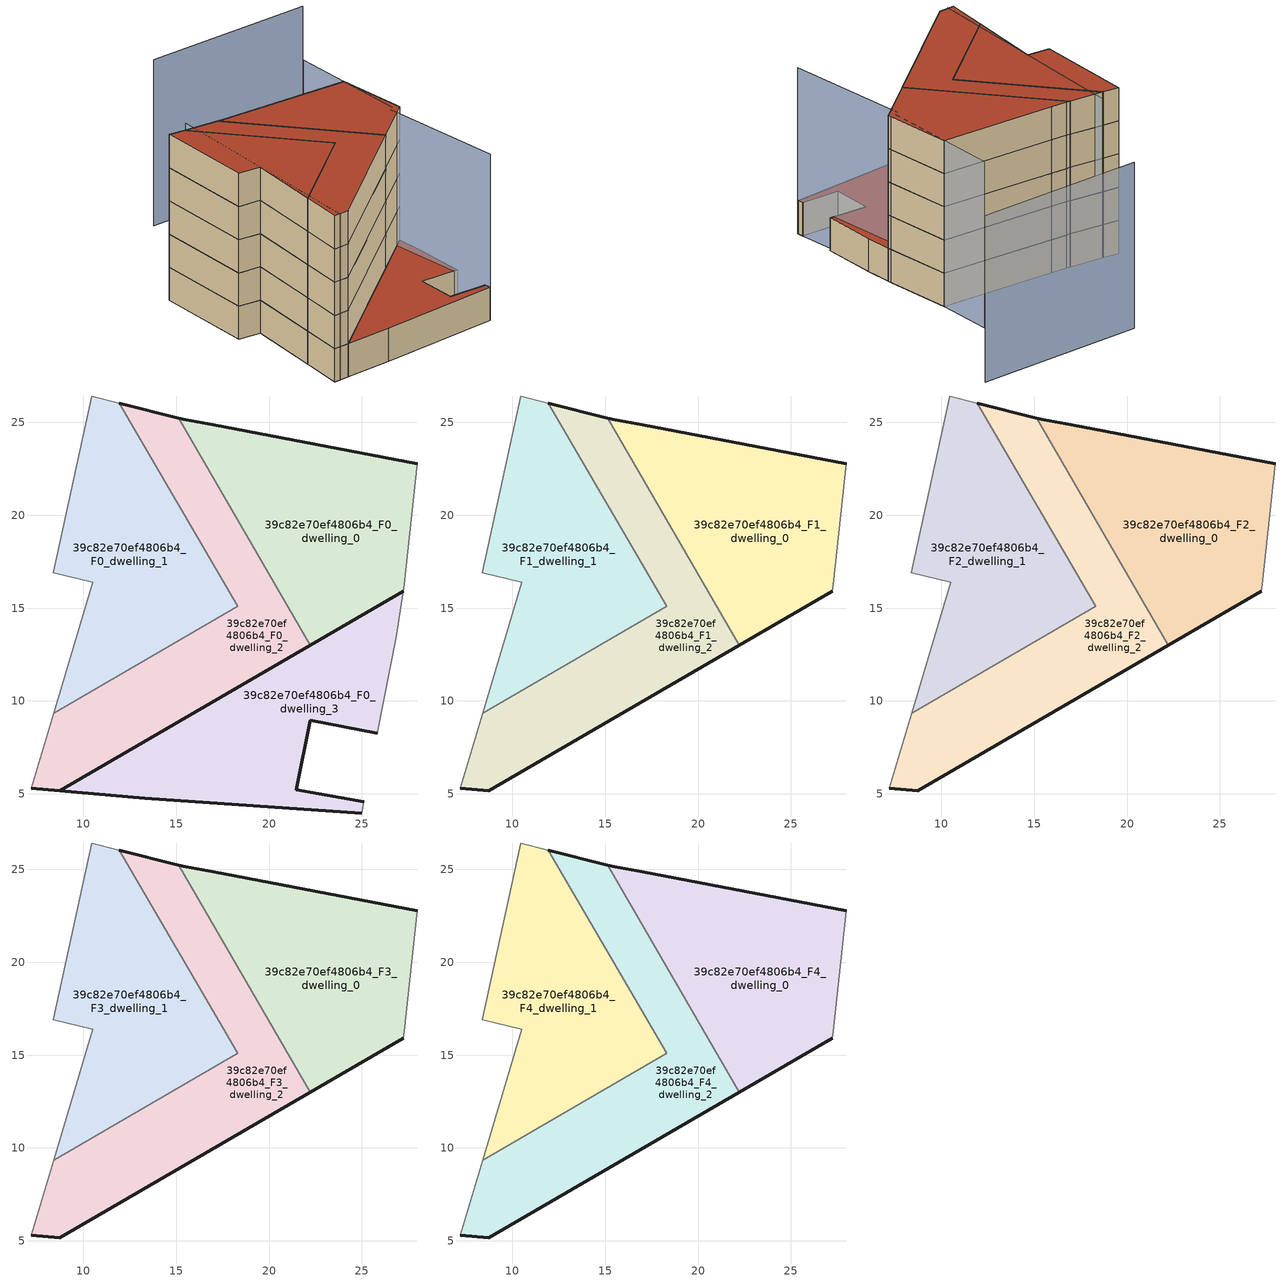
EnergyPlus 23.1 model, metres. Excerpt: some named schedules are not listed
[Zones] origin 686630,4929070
39c82e70ef4806b4_F0_dwelling_0
 floor ground (EU_floor_Construction): 27.22,15.91 27.28,16.29 27.97,22.76 17.01,24.86 15.51,25.14 15.13,25.24 22.23,13.01 z0
 wall outside (EU_wall_Construction): 15.13,25.24 15.51,25.14 17.01,24.86 27.97,22.76 / 27.22,15.91 22.23,13.01 z0:3
 wall adiabatic (EU_wall_Construction): 27.97,22.76 27.28,16.29 27.22,15.91 z0:3
 wall to 39c82e70ef4806b4_F0_dwelling_2 (EU_wall_Construction): 22.23,13.01 15.13,25.24 z0:3
39c82e70ef4806b4_F0_dwelling_1
 floor ground (EU_floor_Construction): 18.3,15.09 11.94,26.04 10.44,26.42 8.36,16.9 10.49,16.4 8.4,9.34 z0
 wall adiabatic (EU_wall_Construction): 8.4,9.34 10.49,16.4 8.36,16.9 10.44,26.42 11.94,26.04 z0:3
 wall to 39c82e70ef4806b4_F0_dwelling_2 (EU_wall_Construction): 11.94,26.04 18.3,15.09 8.4,9.34 z0:3
39c82e70ef4806b4_F0_dwelling_2
 floor ground (EU_floor_Construction): 22.23,13.01 15.13,25.24 11.94,26.04 18.3,15.09 8.4,9.34 7.19,5.3 8.72,5.17 z0
 wall outside (EU_wall_Construction): 11.94,26.04 15.13,25.24 / 22.23,13.01 8.72,5.17 7.19,5.3 z0:3
 wall adiabatic (EU_wall_Construction): 7.19,5.3 8.4,9.34 z0:3
39c82e70ef4806b4_F0_dwelling_3
 floor ground (EU_floor_Construction): 25.1,4.57 21.46,5.2 22.21,8.96 25.82,8.25 26.85,13.44 27.22,15.91 8.72,5.17 13.3,4.75 24.98,3.96 z0
 wall outside (EU_wall_Construction): 24.98,3.96 13.3,4.75 8.72,5.17 27.22,15.91 / 25.82,8.25 22.21,8.96 21.46,5.2 25.1,4.57 z0:3
 wall adiabatic (EU_wall_Construction): 25.1,4.57 24.98,3.96 / 27.22,15.91 26.85,13.44 25.82,8.25 z0:3
 roof outside (EU_roof_Construction): 27.22,15.91 26.85,13.44 25.82,8.25 22.21,8.96 21.46,5.2 25.1,4.57 24.98,3.96 13.3,4.75 8.72,5.17 z3
39c82e70ef4806b4_F1_dwelling_0
 floor to 39c82e70ef4806b4_F0_dwelling_0 (EU_floor_Construction): 27.22,15.91 27.28,16.29 27.97,22.76 17.01,24.86 15.51,25.14 15.13,25.24 22.23,13.01 z3
 wall outside (EU_wall_Construction): 15.13,25.24 15.51,25.14 17.01,24.86 27.97,22.76 / 27.22,15.91 22.23,13.01 z3:6
 wall adiabatic (EU_wall_Construction): 27.97,22.76 27.28,16.29 27.22,15.91 z3:6
 wall to 39c82e70ef4806b4_F1_dwelling_2 (EU_wall_Construction): 22.23,13.01 15.13,25.24 z3:6
39c82e70ef4806b4_F1_dwelling_1
 floor to 39c82e70ef4806b4_F0_dwelling_1 (EU_floor_Construction): 18.3,15.09 11.94,26.04 10.44,26.42 8.36,16.9 10.49,16.4 8.4,9.34 z3
 wall adiabatic (EU_wall_Construction): 8.4,9.34 10.49,16.4 8.36,16.9 10.44,26.42 11.94,26.04 z3:6
 wall to 39c82e70ef4806b4_F1_dwelling_2 (EU_wall_Construction): 11.94,26.04 18.3,15.09 8.4,9.34 z3:6
39c82e70ef4806b4_F1_dwelling_2
 floor to 39c82e70ef4806b4_F0_dwelling_2 (EU_floor_Construction): 22.23,13.01 15.13,25.24 11.94,26.04 18.3,15.09 8.4,9.34 7.19,5.3 8.72,5.17 z3
 wall outside (EU_wall_Construction): 11.94,26.04 15.13,25.24 / 22.23,13.01 8.72,5.17 7.19,5.3 z3:6
 wall adiabatic (EU_wall_Construction): 7.19,5.3 8.4,9.34 z3:6
39c82e70ef4806b4_F2_dwelling_0
 floor to 39c82e70ef4806b4_F1_dwelling_0 (EU_floor_Construction): 27.22,15.91 27.28,16.29 27.97,22.76 17.01,24.86 15.51,25.14 15.13,25.24 22.23,13.01 z6
 wall outside (EU_wall_Construction): 15.13,25.24 15.51,25.14 17.01,24.86 27.97,22.76 / 27.22,15.91 22.23,13.01 z6:9
 wall adiabatic (EU_wall_Construction): 27.97,22.76 27.28,16.29 27.22,15.91 z6:9
 wall to 39c82e70ef4806b4_F2_dwelling_2 (EU_wall_Construction): 22.23,13.01 15.13,25.24 z6:9
39c82e70ef4806b4_F2_dwelling_1
 floor to 39c82e70ef4806b4_F1_dwelling_1 (EU_floor_Construction): 18.3,15.09 11.94,26.04 10.44,26.42 8.36,16.9 10.49,16.4 8.4,9.34 z6
 wall adiabatic (EU_wall_Construction): 8.4,9.34 10.49,16.4 8.36,16.9 10.44,26.42 11.94,26.04 z6:9
 wall to 39c82e70ef4806b4_F2_dwelling_2 (EU_wall_Construction): 11.94,26.04 18.3,15.09 8.4,9.34 z6:9
39c82e70ef4806b4_F2_dwelling_2
 floor to 39c82e70ef4806b4_F1_dwelling_2 (EU_floor_Construction): 22.23,13.01 15.13,25.24 11.94,26.04 18.3,15.09 8.4,9.34 7.19,5.3 8.72,5.17 z6
 wall outside (EU_wall_Construction): 11.94,26.04 15.13,25.24 / 22.23,13.01 8.72,5.17 7.19,5.3 z6:9
 wall adiabatic (EU_wall_Construction): 7.19,5.3 8.4,9.34 z6:9
39c82e70ef4806b4_F3_dwelling_0
 floor to 39c82e70ef4806b4_F2_dwelling_0 (EU_floor_Construction): 27.22,15.91 27.28,16.29 27.97,22.76 17.01,24.86 15.51,25.14 15.13,25.24 22.23,13.01 z9
 wall outside (EU_wall_Construction): 15.13,25.24 15.51,25.14 17.01,24.86 27.97,22.76 / 27.22,15.91 22.23,13.01 z9:12
 wall adiabatic (EU_wall_Construction): 27.97,22.76 27.28,16.29 27.22,15.91 z9:12
 wall to 39c82e70ef4806b4_F3_dwelling_2 (EU_wall_Construction): 22.23,13.01 15.13,25.24 z9:12
39c82e70ef4806b4_F3_dwelling_1
 floor to 39c82e70ef4806b4_F2_dwelling_1 (EU_floor_Construction): 18.3,15.09 11.94,26.04 10.44,26.42 8.36,16.9 10.49,16.4 8.4,9.34 z9
 wall adiabatic (EU_wall_Construction): 8.4,9.34 10.49,16.4 8.36,16.9 10.44,26.42 11.94,26.04 z9:12
 wall to 39c82e70ef4806b4_F3_dwelling_2 (EU_wall_Construction): 11.94,26.04 18.3,15.09 8.4,9.34 z9:12
39c82e70ef4806b4_F3_dwelling_2
 floor to 39c82e70ef4806b4_F2_dwelling_2 (EU_floor_Construction): 22.23,13.01 15.13,25.24 11.94,26.04 18.3,15.09 8.4,9.34 7.19,5.3 8.72,5.17 z9
 wall outside (EU_wall_Construction): 11.94,26.04 15.13,25.24 / 22.23,13.01 8.72,5.17 7.19,5.3 z9:12
 wall adiabatic (EU_wall_Construction): 7.19,5.3 8.4,9.34 z9:12
39c82e70ef4806b4_F4_dwelling_0
 floor to 39c82e70ef4806b4_F3_dwelling_0 (EU_floor_Construction): 27.22,15.91 27.28,16.29 27.97,22.76 17.01,24.86 15.51,25.14 15.13,25.24 22.23,13.01 z12
 wall outside (EU_wall_Construction): 15.13,25.24 15.51,25.14 17.01,24.86 27.97,22.76 / 27.22,15.91 22.23,13.01 z12:15
 wall adiabatic (EU_wall_Construction): 27.97,22.76 27.28,16.29 27.22,15.91 z12:15
 wall to 39c82e70ef4806b4_F4_dwelling_2 (EU_wall_Construction): 22.23,13.01 15.13,25.24 z12:15
 roof outside (EU_roof_Construction): 27.97,22.76 27.28,16.29 27.22,15.91 22.23,13.01 15.13,25.24 15.51,25.14 17.01,24.86 z15
39c82e70ef4806b4_F4_dwelling_1
 floor to 39c82e70ef4806b4_F3_dwelling_1 (EU_floor_Construction): 18.3,15.09 11.94,26.04 10.44,26.42 8.36,16.9 10.49,16.4 8.4,9.34 z12
 wall adiabatic (EU_wall_Construction): 8.4,9.34 10.49,16.4 8.36,16.9 10.44,26.42 11.94,26.04 z12:15
 wall to 39c82e70ef4806b4_F4_dwelling_2 (EU_wall_Construction): 11.94,26.04 18.3,15.09 8.4,9.34 z12:15
 roof outside (EU_roof_Construction): 11.94,26.04 18.3,15.09 8.4,9.34 10.49,16.4 8.36,16.9 10.44,26.42 z15
39c82e70ef4806b4_F4_dwelling_2
 floor to 39c82e70ef4806b4_F3_dwelling_2 (EU_floor_Construction): 22.23,13.01 15.13,25.24 11.94,26.04 18.3,15.09 8.4,9.34 7.19,5.3 8.72,5.17 z12
 wall outside (EU_wall_Construction): 11.94,26.04 15.13,25.24 / 22.23,13.01 8.72,5.17 7.19,5.3 z12:15
 wall adiabatic (EU_wall_Construction): 7.19,5.3 8.4,9.34 z12:15
 roof outside (EU_roof_Construction): 15.13,25.24 22.23,13.01 8.72,5.17 7.19,5.3 8.4,9.34 18.3,15.09 11.94,26.04 z15
shading: 13.04,26.9 7.77,5.17 / 37.11,35.37 20.88,37.37 / 24.98,3.96 26.28,16.07 / 26.73,16.3 28.99,28.04 z0:15
[Building]
EU S2 Campaign: North Axis=0; Terrain=City; Solar Distribution=FullExterior
[Site:Location]
Bologna: Latitude=44.5; Longitude=11.25; Time Zone=1; Elevation=37
[SizingPeriod:WeatherFileDays]
AnnualSizingPeriod: Begin Month=1; Begin Day of Month=1; End Month=12; End Day of Month=31; Day of Week for Start Day=Monday; Use Weather File Daylight Saving Period=No; Use Weather File Rain and Snow Indicators=No
[MATERIAL]
EU_InternalMass_Material: Roughness=MediumRough; Thickness=0.1; Conductivity=1; Density=1800; Specific Heat=900; Thermal Absorptance=0.9; Solar Absorptance=0.7; Visible Absorptance=0.7
[MATERIAL:NOMASS] Roughness=MediumRough; Thermal Absorptance=0.9; Solar Absorptance=0.7; Visible Absorptance=0.7
Name | Thermal Resistance
EU_wall_NoMass | 0.905828
EU_roof_NoMass | 0.37593
EU_floor_NoMass | 0.67114
[CONSTRUCTION]
EU_wall_Construction: EU_wall_NoMass
EU_roof_Construction: EU_roof_NoMass
EU_floor_Construction: EU_floor_NoMass
EU_InternalMass_Construction: EU_InternalMass_Material
[ZONE] Type=1; Multiplier=1; Ceiling Height=autocalculate; Floor Area=autocalculate; Part of Total Floor Area=Yes
Name | Volume
39c82e70ef4806b4_F0_dwelling_0; 39c82e70ef4806b4_F1_dwelling_0; 39c82e70ef4806b4_F2_dwelling_0; 39c82e70ef4806b4_F3_dwelling_0; 39c82e70ef4806b4_F4_dwelling_0 | 257.18
39c82e70ef4806b4_F0_dwelling_1; 39c82e70ef4806b4_F1_dwelling_1; 39c82e70ef4806b4_F2_dwelling_1; 39c82e70ef4806b4_F3_dwelling_1; 39c82e70ef4806b4_F4_dwelling_1 | 257.152
39c82e70ef4806b4_F0_dwelling_2; 39c82e70ef4806b4_F1_dwelling_2; 39c82e70ef4806b4_F2_dwelling_2; 39c82e70ef4806b4_F3_dwelling_2; 39c82e70ef4806b4_F4_dwelling_2 | 257.175
39c82e70ef4806b4_F0_dwelling_3 | 257.213
[INTERNALMASS] Construction=EU_InternalMass_Construction
Name | Zone or ZoneList | Surface Area
39c82e70ef4806b4_F0_dwelling_0_EU_InternalMass | 39c82e70ef4806b4_F0_dwelling_0 | 85.7265
39c82e70ef4806b4_F0_dwelling_1_EU_InternalMass | 39c82e70ef4806b4_F0_dwelling_1 | 85.718
39c82e70ef4806b4_F0_dwelling_2_EU_InternalMass | 39c82e70ef4806b4_F0_dwelling_2 | 85.7252
39c82e70ef4806b4_F0_dwelling_3_EU_InternalMass | 39c82e70ef4806b4_F0_dwelling_3 | 85.738
39c82e70ef4806b4_F1_dwelling_0_EU_InternalMass | 39c82e70ef4806b4_F1_dwelling_0 | 114.303
39c82e70ef4806b4_F1_dwelling_1_EU_InternalMass | 39c82e70ef4806b4_F1_dwelling_1 | 114.298
39c82e70ef4806b4_F1_dwelling_2_EU_InternalMass | 39c82e70ef4806b4_F1_dwelling_2 | 114.304
39c82e70ef4806b4_F2_dwelling_0_EU_InternalMass | 39c82e70ef4806b4_F2_dwelling_0 | 114.303
39c82e70ef4806b4_F2_dwelling_1_EU_InternalMass | 39c82e70ef4806b4_F2_dwelling_1 | 114.298
39c82e70ef4806b4_F2_dwelling_2_EU_InternalMass | 39c82e70ef4806b4_F2_dwelling_2 | 114.304
39c82e70ef4806b4_F3_dwelling_0_EU_InternalMass | 39c82e70ef4806b4_F3_dwelling_0 | 114.303
39c82e70ef4806b4_F3_dwelling_1_EU_InternalMass | 39c82e70ef4806b4_F3_dwelling_1 | 114.298
39c82e70ef4806b4_F3_dwelling_2_EU_InternalMass | 39c82e70ef4806b4_F3_dwelling_2 | 114.304
39c82e70ef4806b4_F4_dwelling_0_EU_InternalMass | 39c82e70ef4806b4_F4_dwelling_0 | 114.303
39c82e70ef4806b4_F4_dwelling_1_EU_InternalMass | 39c82e70ef4806b4_F4_dwelling_1 | 114.298
39c82e70ef4806b4_F4_dwelling_2_EU_InternalMass | 39c82e70ef4806b4_F4_dwelling_2 | 114.304
[OTHEREQUIPMENT] Fuel Type=Electricity; Design Level Calculation Method=Watts/Area; Power per Zone Floor Area=1; Fraction Latent=0; Fraction Radiant=0; Fraction Lost=0; Carbon Dioxide Generation Rate=0; EndUse Subcategory=EU_Step8_InternalGains
Name | Zone or ZoneList or Space or SpaceList | Schedule
EU_Step8_InternalGain_39c82e70ef4806b4_F0_dwelling_0_f000 | 39c82e70ef4806b4_F0_dwelling_0 | EU_Step8_GainSchedule_39c82e70ef4806b4_F0_dwelling_0_f000
EU_Step8_InternalGain_39c82e70ef4806b4_F0_dwelling_1_f000 | 39c82e70ef4806b4_F0_dwelling_1 | EU_Step8_GainSchedule_39c82e70ef4806b4_F0_dwelling_1_f000
EU_Step8_InternalGain_39c82e70ef4806b4_F0_dwelling_2_f000 | 39c82e70ef4806b4_F0_dwelling_2 | EU_Step8_GainSchedule_39c82e70ef4806b4_F0_dwelling_2_f000
EU_Step8_InternalGain_39c82e70ef4806b4_F0_dwelling_3_f000 | 39c82e70ef4806b4_F0_dwelling_3 | EU_Step8_GainSchedule_39c82e70ef4806b4_F0_dwelling_3_f000
EU_Step8_InternalGain_39c82e70ef4806b4_F1_dwelling_0_f000 | 39c82e70ef4806b4_F1_dwelling_0 | EU_Step8_GainSchedule_39c82e70ef4806b4_F1_dwelling_0_f000
EU_Step8_InternalGain_39c82e70ef4806b4_F1_dwelling_1_f000 | 39c82e70ef4806b4_F1_dwelling_1 | EU_Step8_GainSchedule_39c82e70ef4806b4_F1_dwelling_1_f000
EU_Step8_InternalGain_39c82e70ef4806b4_F1_dwelling_2_f000 | 39c82e70ef4806b4_F1_dwelling_2 | EU_Step8_GainSchedule_39c82e70ef4806b4_F1_dwelling_2_f000
EU_Step8_InternalGain_39c82e70ef4806b4_F2_dwelling_0_f000 | 39c82e70ef4806b4_F2_dwelling_0 | EU_Step8_GainSchedule_39c82e70ef4806b4_F2_dwelling_0_f000
EU_Step8_InternalGain_39c82e70ef4806b4_F2_dwelling_1_f000 | 39c82e70ef4806b4_F2_dwelling_1 | EU_Step8_GainSchedule_39c82e70ef4806b4_F2_dwelling_1_f000
EU_Step8_InternalGain_39c82e70ef4806b4_F2_dwelling_2_f000 | 39c82e70ef4806b4_F2_dwelling_2 | EU_Step8_GainSchedule_39c82e70ef4806b4_F2_dwelling_2_f000
EU_Step8_InternalGain_39c82e70ef4806b4_F3_dwelling_0_f000 | 39c82e70ef4806b4_F3_dwelling_0 | EU_Step8_GainSchedule_39c82e70ef4806b4_F3_dwelling_0_f000
EU_Step8_InternalGain_39c82e70ef4806b4_F3_dwelling_1_f000 | 39c82e70ef4806b4_F3_dwelling_1 | EU_Step8_GainSchedule_39c82e70ef4806b4_F3_dwelling_1_f000
EU_Step8_InternalGain_39c82e70ef4806b4_F3_dwelling_2_f000 | 39c82e70ef4806b4_F3_dwelling_2 | EU_Step8_GainSchedule_39c82e70ef4806b4_F3_dwelling_2_f000
EU_Step8_InternalGain_39c82e70ef4806b4_F4_dwelling_0_f000 | 39c82e70ef4806b4_F4_dwelling_0 | EU_Step8_GainSchedule_39c82e70ef4806b4_F4_dwelling_0_f000
EU_Step8_InternalGain_39c82e70ef4806b4_F4_dwelling_1_f000 | 39c82e70ef4806b4_F4_dwelling_1 | EU_Step8_GainSchedule_39c82e70ef4806b4_F4_dwelling_1_f000
EU_Step8_InternalGain_39c82e70ef4806b4_F4_dwelling_2_f000 | 39c82e70ef4806b4_F4_dwelling_2 | EU_Step8_GainSchedule_39c82e70ef4806b4_F4_dwelling_2_f000
[ZONEVENTILATION:DESIGNFLOWRATE] Schedule=EU_AlwaysOn; Design Flow Rate Calculation Method=AirChanges/Hour; Air Changes per Hour=0.73129; Ventilation Type=Natural; Fan Pressure Rise=0; Fan Total Efficiency=1; Constant Term Coefficient=1; Temperature Term Coefficient=0; Velocity Term Coefficient=0; Velocity Squared Term Coefficient=0; Minimum Indoor Temperature=-100; Maximum Indoor Temperature=100; Delta Temperature=-100; Minimum Outdoor Temperature=-100; Maximum Outdoor Temperature=100; Maximum Wind Speed=40
Name | Zone or ZoneList or Space or SpaceList
EU_ConstantAir_39c82e70ef4806b4_F0_dwelling_0 | 39c82e70ef4806b4_F0_dwelling_0
EU_ConstantAir_39c82e70ef4806b4_F0_dwelling_1 | 39c82e70ef4806b4_F0_dwelling_1
EU_ConstantAir_39c82e70ef4806b4_F0_dwelling_2 | 39c82e70ef4806b4_F0_dwelling_2
EU_ConstantAir_39c82e70ef4806b4_F0_dwelling_3 | 39c82e70ef4806b4_F0_dwelling_3
EU_ConstantAir_39c82e70ef4806b4_F1_dwelling_0 | 39c82e70ef4806b4_F1_dwelling_0
EU_ConstantAir_39c82e70ef4806b4_F1_dwelling_1 | 39c82e70ef4806b4_F1_dwelling_1
EU_ConstantAir_39c82e70ef4806b4_F1_dwelling_2 | 39c82e70ef4806b4_F1_dwelling_2
EU_ConstantAir_39c82e70ef4806b4_F2_dwelling_0 | 39c82e70ef4806b4_F2_dwelling_0
EU_ConstantAir_39c82e70ef4806b4_F2_dwelling_1 | 39c82e70ef4806b4_F2_dwelling_1
EU_ConstantAir_39c82e70ef4806b4_F2_dwelling_2 | 39c82e70ef4806b4_F2_dwelling_2
EU_ConstantAir_39c82e70ef4806b4_F3_dwelling_0 | 39c82e70ef4806b4_F3_dwelling_0
EU_ConstantAir_39c82e70ef4806b4_F3_dwelling_1 | 39c82e70ef4806b4_F3_dwelling_1
EU_ConstantAir_39c82e70ef4806b4_F3_dwelling_2 | 39c82e70ef4806b4_F3_dwelling_2
EU_ConstantAir_39c82e70ef4806b4_F4_dwelling_0 | 39c82e70ef4806b4_F4_dwelling_0
EU_ConstantAir_39c82e70ef4806b4_F4_dwelling_1 | 39c82e70ef4806b4_F4_dwelling_1
EU_ConstantAir_39c82e70ef4806b4_F4_dwelling_2 | 39c82e70ef4806b4_F4_dwelling_2
[HVACTEMPLATE:THERMOSTAT] Constant Heating Setpoint=20; Constant Cooling Setpoint=50
EU_HeatOnly_39c82e70ef4806b4_F0_dwelling_0; EU_HeatOnly_39c82e70ef4806b4_F0_dwelling_1; EU_HeatOnly_39c82e70ef4806b4_F0_dwelling_2; EU_HeatOnly_39c82e70ef4806b4_F0_dwelling_3; EU_HeatOnly_39c82e70ef4806b4_F1_dwelling_0; EU_HeatOnly_39c82e70ef4806b4_F1_dwelling_1; EU_HeatOnly_39c82e70ef4806b4_F1_dwelling_2; EU_HeatOnly_39c82e70ef4806b4_F2_dwelling_0; EU_HeatOnly_39c82e70ef4806b4_F2_dwelling_1; EU_HeatOnly_39c82e70ef4806b4_F2_dwelling_2; EU_HeatOnly_39c82e70ef4806b4_F3_dwelling_0; EU_HeatOnly_39c82e70ef4806b4_F3_dwelling_1; EU_HeatOnly_39c82e70ef4806b4_F3_dwelling_2; EU_HeatOnly_39c82e70ef4806b4_F4_dwelling_0; EU_HeatOnly_39c82e70ef4806b4_F4_dwelling_1; EU_HeatOnly_39c82e70ef4806b4_F4_dwelling_2
[HVACTEMPLATE:ZONE:IDEALLOADSAIRSYSTEM] System Availability Schedule=EU_AlwaysOn; Maximum Heating Supply Air Temperature=50; Minimum Cooling Supply Air Temperature=13; Maximum Heating Supply Air Humidity Ratio=0.0156; Minimum Cooling Supply Air Humidity Ratio=0.0077; Heating Limit=NoLimit; Cooling Limit=NoLimit; Heating Availability Schedule=EU_AlwaysOn; Cooling Availability Schedule=EU_CoolingOff; Dehumidification Control Type=ConstantSensibleHeatRatio; Cooling Sensible Heat Ratio=0.7; Dehumidification Setpoint=60; Humidification Control Type=None; Humidification Setpoint=30; Outdoor Air Method=None; Outdoor Air Flow Rate per Person=0.00944; Outdoor Air Flow Rate per Zone Floor Area=0; Outdoor Air Flow Rate per Zone=0; Demand Controlled Ventilation Type=None; Outdoor Air Economizer Type=NoEconomizer; Heat Recovery Type=None; Sensible Heat Recovery Effectiveness=0.7; Latent Heat Recovery Effectiveness=0.65
Name | Template Thermostat
39c82e70ef4806b4_F0_dwelling_0 | EU_HeatOnly_39c82e70ef4806b4_F0_dwelling_0
39c82e70ef4806b4_F0_dwelling_1 | EU_HeatOnly_39c82e70ef4806b4_F0_dwelling_1
39c82e70ef4806b4_F0_dwelling_2 | EU_HeatOnly_39c82e70ef4806b4_F0_dwelling_2
39c82e70ef4806b4_F0_dwelling_3 | EU_HeatOnly_39c82e70ef4806b4_F0_dwelling_3
39c82e70ef4806b4_F1_dwelling_0 | EU_HeatOnly_39c82e70ef4806b4_F1_dwelling_0
39c82e70ef4806b4_F1_dwelling_1 | EU_HeatOnly_39c82e70ef4806b4_F1_dwelling_1
39c82e70ef4806b4_F1_dwelling_2 | EU_HeatOnly_39c82e70ef4806b4_F1_dwelling_2
39c82e70ef4806b4_F2_dwelling_0 | EU_HeatOnly_39c82e70ef4806b4_F2_dwelling_0
39c82e70ef4806b4_F2_dwelling_1 | EU_HeatOnly_39c82e70ef4806b4_F2_dwelling_1
39c82e70ef4806b4_F2_dwelling_2 | EU_HeatOnly_39c82e70ef4806b4_F2_dwelling_2
